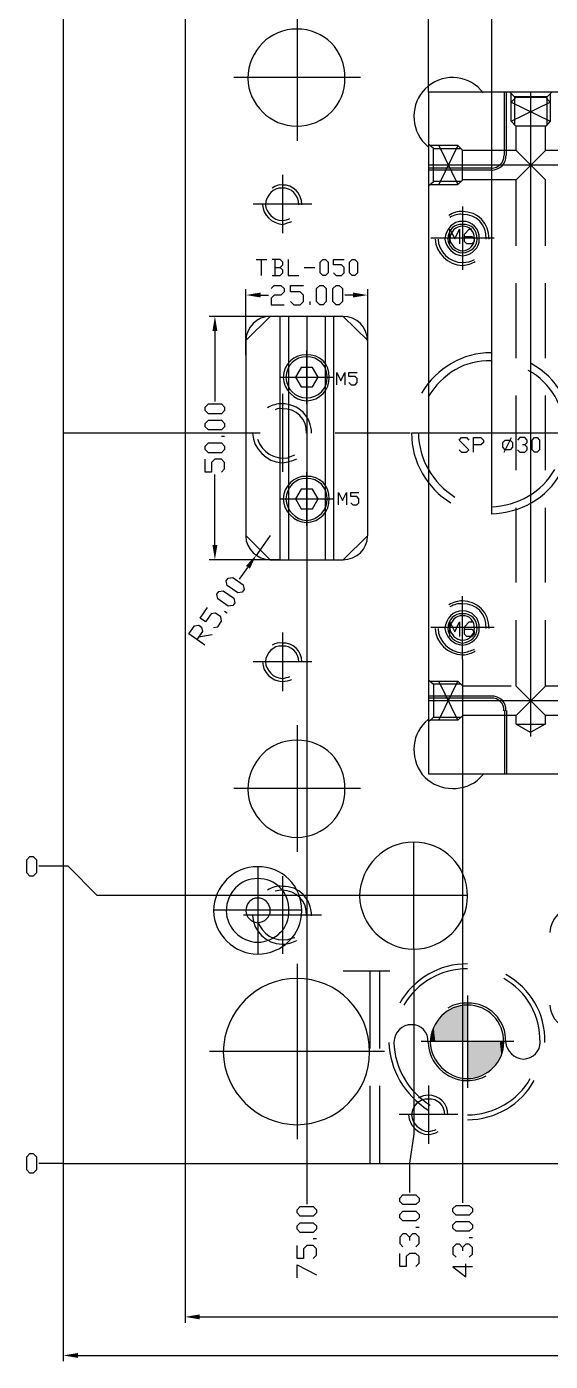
# Model space of a CAD drawing. Header units: inches. Extents: x 0 to 325, y 148 to 354.
# Drawn here: x 45.2 to 71.5, y 247.2 to 314.2 of the extents above; entities that cross this region are included whole.
import ezdxf

# ---------------------------------------------------------------- set-up
doc = ezdxf.new("R2010")
doc.units = ezdxf.units.IN
doc.header["$MEASUREMENT"] = 0

# ---------------------------------------------------------------- blocks, each defined once
blk = doc.blocks.new('AHH1270-500010_3')
at = {"transparency": 33554687}
for color, points in [(1, [(56.975, 300.568), (56.242, 300.69), (56.975, 300.813)]), (1, [(61.616, 300.568), (62.349, 300.69), (61.616, 300.813)]), (1, [(54.808, 298.892), (54.686, 299.625), (54.564, 298.893)]), (1, [(54.808, 288.145), (54.686, 287.412), (54.564, 288.145)]), (1, [(56.437, 286.966), (56.76, 287.636), (56.238, 287.107)]), (5, [(66.061, 263.245), (66.061, 264.54), (65.94, 264.407)]), (5, [(66.194, 263.245), (66.194, 264.661), (66.061, 264.54)]), (5, [(66.061, 263.245), (66.194, 263.245), (66.061, 264.54)]), (5, [(66.338, 263.245), (66.338, 264.768), (66.194, 264.661)]), (5, [(66.194, 263.245), (66.338, 263.245), (66.194, 264.661)]), (5, [(66.493, 263.245), (66.493, 264.86), (66.338, 264.768)]), (5, [(66.338, 263.245), (66.493, 263.245), (66.338, 264.768)]), (5, [(66.655, 263.245), (66.655, 264.938), (66.493, 264.86)]), (5, [(66.493, 263.245), (66.655, 263.245), (66.493, 264.86)]), (5, [(66.824, 263.245), (66.824, 264.998), (66.655, 264.938)]), (5, [(66.655, 263.245), (66.824, 263.245), (66.655, 264.938)]), (5, [(66.999, 263.245), (66.999, 265.041), (66.824, 264.998)]), (5, [(66.824, 263.245), (66.999, 263.245), (66.824, 264.998)]), (5, [(67.177, 263.245), (67.177, 265.068), (66.999, 265.041)]), (5, [(66.999, 263.245), (67.177, 263.245), (66.999, 265.041)]), (5, [(67.356, 263.245), (67.356, 265.077), (67.177, 265.068)]), (5, [(67.177, 263.245), (67.356, 263.245), (67.177, 265.068)]), (5, [(65.603, 263.245), (65.603, 263.777), (65.559, 263.602)]), (5, [(65.664, 263.245), (65.664, 263.946), (65.603, 263.777)]), (5, [(65.603, 263.245), (65.664, 263.245), (65.603, 263.777)]), (5, [(65.741, 263.245), (65.74, 264.109), (65.664, 263.946)]), (5, [(65.664, 263.245), (65.74, 263.245), (65.664, 263.946)]), (5, [(65.833, 263.245), (65.833, 264.263), (65.74, 264.109)]), (5, [(65.741, 263.245), (65.833, 263.245), (65.74, 264.109)]), (5, [(65.94, 263.245), (65.94, 264.407), (65.833, 264.263)]), (5, [(65.833, 263.245), (65.94, 263.245), (65.833, 264.263)]), (5, [(65.94, 263.245), (66.061, 263.245), (65.94, 264.407)]), (5, [(65.533, 263.245), (65.533, 263.424), (65.524, 263.245)]), (5, [(65.559, 263.245), (65.559, 263.602), (65.533, 263.424)]), (5, [(65.533, 263.245), (65.559, 263.245), (65.533, 263.424)]), (5, [(65.559, 263.245), (65.603, 263.245), (65.559, 263.602)]), (5, [(67.356, 261.413), (67.536, 261.422), (67.356, 263.245)]), (5, [(67.536, 261.422), (67.536, 263.245), (67.356, 263.245)]), (5, [(67.536, 261.422), (67.714, 261.448), (67.536, 263.245)]), (5, [(67.714, 261.448), (67.714, 263.245), (67.536, 263.245)]), (5, [(67.714, 261.448), (67.888, 261.492), (67.714, 263.245)]), (5, [(67.888, 261.492), (67.888, 263.245), (67.714, 263.245)]), (5, [(67.888, 261.492), (68.057, 261.552), (67.888, 263.245)]), (5, [(68.057, 261.552), (68.057, 263.245), (67.888, 263.245)]), (5, [(68.057, 261.552), (68.22, 261.629), (68.057, 263.245)]), (5, [(68.22, 261.629), (68.22, 263.245), (68.057, 263.245)]), (5, [(68.22, 261.629), (68.374, 261.722), (68.22, 263.245)]), (5, [(68.374, 261.722), (68.374, 263.245), (68.22, 263.245)]), (5, [(68.374, 261.722), (68.518, 261.829), (68.374, 263.245)]), (5, [(68.518, 261.829), (68.518, 263.245), (68.374, 263.245)]), (5, [(68.518, 261.829), (68.651, 261.949), (68.518, 263.245)]), (5, [(68.652, 261.95), (68.651, 263.245), (68.518, 263.245)]), (5, [(68.652, 261.95), (68.773, 262.083), (68.651, 263.245)]), (5, [(68.772, 262.083), (68.773, 263.245), (68.651, 263.245)]), (5, [(68.772, 262.083), (68.879, 262.227), (68.773, 263.245)]), (5, [(68.879, 262.227), (68.879, 263.245), (68.773, 263.245)]), (5, [(68.879, 262.227), (68.972, 262.381), (68.879, 263.245)]), (5, [(68.972, 262.381), (68.972, 263.245), (68.879, 263.245)]), (5, [(68.972, 262.381), (69.049, 262.544), (68.972, 263.245)]), (5, [(69.049, 262.544), (69.049, 263.245), (68.972, 263.245)]), (5, [(69.049, 262.544), (69.11, 262.713), (69.049, 263.245)]), (5, [(69.109, 262.713), (69.11, 263.245), (69.049, 263.245)]), (5, [(69.109, 262.713), (69.153, 262.888), (69.11, 263.245)]), (5, [(69.153, 262.888), (69.153, 263.245), (69.11, 263.245)]), (5, [(69.153, 262.888), (69.179, 263.065), (69.153, 263.245)]), (5, [(69.179, 263.065), (69.179, 263.245), (69.153, 263.245)]), (5, [(69.179, 263.065), (69.188, 263.245), (69.179, 263.245)]), (1, [(53.922, 249.312), (53.189, 249.435), (53.922, 249.557)]), (1, [(47.816, 247.378), (47.083, 247.5), (47.815, 247.622)])]:
    blk.add_hatch(color=color, dxfattribs=at).paths.add_polyline_path(points)
at = {"color": 1, "transparency": 33554687}
for points in [[(65.398, 310.873), (65.398, 331.634)], [(68.576, 297.806), (68.576, 331.62)], [(56.754, 302.475), (57.29, 302.475)], [(57.025, 301.673), (57.025, 302.475)], [(57.556, 301.673), (57.959, 301.673), (58.092, 301.806), (58.092, 301.939), (57.959, 302.072), (58.092, 302.205), (58.092, 302.337), (57.959, 302.475), (57.556, 302.475)], [(57.694, 302.475), (57.694, 301.673)], [(57.694, 302.072), (57.959, 302.072)], [(58.358, 302.475), (58.358, 301.673), (58.894, 301.673)], [(59.16, 302.072), (59.696, 302.072)], [(60.099, 301.673), (59.967, 301.806), (59.967, 302.337), (60.099, 302.475), (60.232, 302.475), (60.365, 302.337), (60.365, 301.806), (60.232, 301.673), (60.099, 301.673)], [(60.631, 301.806), (60.769, 301.673), (61.034, 301.673), (61.167, 301.806), (61.167, 302.072), (61.034, 302.205), (60.631, 302.205), (60.631, 302.475), (61.167, 302.475)], [(61.57, 301.673), (61.438, 301.806), (61.438, 302.337), (61.57, 302.475), (61.703, 302.475), (61.836, 302.337), (61.836, 301.806), (61.703, 301.673), (61.57, 301.673)], [(56.242, 297.674), (56.242, 300.98)], [(56.971, 300.689), (57.379, 300.689)], [(57.502, 301.014), (57.664, 301.176), (57.989, 301.176), (58.151, 301.014), (58.151, 300.852), (57.989, 300.689), (57.664, 300.689), (57.502, 300.527), (57.502, 300.197), (58.151, 300.197)], [(58.481, 300.365), (58.643, 300.197), (58.968, 300.197), (59.13, 300.365), (59.13, 300.689), (58.968, 300.852), (58.481, 300.852), (58.481, 301.176), (59.13, 301.176)], [(59.947, 300.197), (59.78, 300.365), (59.78, 301.014), (59.947, 301.176), (60.109, 301.176), (60.272, 301.014), (60.272, 300.365), (60.109, 300.197), (59.947, 300.197)], [(60.759, 300.197), (60.596, 300.365), (60.596, 301.014), (60.759, 301.176), (60.921, 301.176), (61.083, 301.014), (61.083, 300.365), (60.921, 300.197), (60.759, 300.197)], [(61.615, 300.689), (61.206, 300.689)], [(62.348, 297.674), (62.348, 300.98)], [(59.455, 300.197), (59.455, 300.365)], [(57.95, 299.622), (54.393, 299.622)], [(54.683, 298.889), (54.683, 295.347)], [(55.17, 294.899), (55.008, 294.736), (54.358, 294.736), (54.196, 294.899), (54.196, 295.061), (54.358, 295.228), (55.008, 295.228), (55.17, 295.061), (55.17, 294.899)], [(55.17, 294.087), (55.008, 293.925), (54.358, 293.925), (54.196, 294.087), (54.196, 294.249), (54.358, 294.412), (55.008, 294.412), (55.17, 294.249), (55.17, 294.087)], [(47.082, 293.772), (56.961, 293.772)], [(55.17, 292.946), (55.008, 292.783), (54.358, 292.783), (54.196, 292.946), (54.196, 293.108), (54.358, 293.27), (55.008, 293.27), (55.17, 293.108), (55.17, 292.946)], [(55.17, 293.6), (55.008, 293.6)], [(60.714, 293.772), (64.473, 293.772)], [(68.227, 293.772), (87.001, 293.772)], [(55.008, 291.804), (55.17, 291.972), (55.17, 292.296), (55.008, 292.459), (54.683, 292.459), (54.521, 292.296), (54.521, 291.804), (54.196, 291.804), (54.196, 292.459)], [(54.683, 288.144), (54.683, 291.686)], [(57.463, 288.631), (56.759, 287.632)], [(57.95, 287.411), (54.393, 287.411)], [(59.293, 287.411), (59.293, 255.093)], [(56.055, 285.787), (55.829, 285.748), (55.293, 286.122), (55.254, 286.353), (55.347, 286.486), (55.578, 286.525), (56.11, 286.147), (56.149, 285.92), (56.055, 285.787)], [(55.913, 286.437), (56.336, 287.032)], [(55.583, 285.123), (55.357, 285.084), (54.826, 285.458), (54.786, 285.684), (54.88, 285.817), (55.106, 285.856), (55.637, 285.482), (55.677, 285.256), (55.583, 285.123)], [(54.609, 284.021), (54.835, 284.056), (55.022, 284.326), (54.983, 284.553), (54.717, 284.74), (54.491, 284.7), (54.206, 284.302), (53.94, 284.489), (54.319, 285.02)], [(55.303, 284.725), (55.17, 284.818)], [(54.176, 283.126), (53.379, 283.692), (53.66, 284.09), (53.886, 284.13), (54.019, 284.036), (54.058, 283.81), (53.778, 283.406)], [(53.871, 283.539), (54.55, 283.657)], [(67.11, 282.417), (67.11, 255.152)], [(45.409, 271.545), (45.247, 271.707), (45.247, 272.362), (45.409, 272.524), (45.576, 272.524), (45.739, 272.362), (45.739, 271.707), (45.576, 271.545), (45.409, 271.545)], [(61.979, 270.571), (48.789, 270.571), (47.323, 272.037), (45.857, 272.037)], [(64.665, 267.885), (64.665, 258.606), (64.439, 257.14), (64.439, 255.674)], [(45.409, 256.648), (45.247, 256.81), (45.247, 257.46), (45.409, 257.627), (45.576, 257.627), (45.739, 257.46), (45.739, 256.81), (45.576, 256.648), (45.409, 256.648)], [(47.082, 257.135), (45.857, 257.135)], [(47.082, 257.135), (47.082, 247.207)], [(53.187, 257.135), (53.187, 249.14)], [(64.926, 255.226), (64.763, 255.064), (64.114, 255.064), (63.952, 255.226), (63.952, 255.388), (64.114, 255.551), (64.763, 255.551), (64.926, 255.388), (64.926, 255.226)], [(59.78, 254.646), (59.617, 254.483), (58.968, 254.483), (58.806, 254.646), (58.806, 254.808), (58.968, 254.97), (59.617, 254.97), (59.78, 254.808), (59.78, 254.646)], [(64.926, 254.409), (64.763, 254.247), (64.114, 254.247), (63.952, 254.409), (63.952, 254.572), (64.114, 254.739), (64.763, 254.739), (64.926, 254.572), (64.926, 254.409)], [(67.597, 254.705), (67.435, 254.542), (66.785, 254.542), (66.623, 254.705), (66.623, 254.867), (66.785, 255.029), (67.435, 255.029), (67.597, 254.867), (67.597, 254.705)], [(59.78, 253.834), (59.617, 253.671), (58.968, 253.671), (58.806, 253.834), (58.806, 253.996), (58.968, 254.158), (59.617, 254.158), (59.78, 253.996), (59.78, 253.834)], [(64.926, 253.922), (64.763, 253.922)], [(67.597, 253.893), (67.435, 253.73), (66.785, 253.73), (66.623, 253.893), (66.623, 254.055), (66.785, 254.218), (67.435, 254.218), (67.597, 254.055), (67.597, 253.893)], [(59.78, 253.342), (59.617, 253.342)], [(64.439, 253.435), (64.276, 253.598), (64.114, 253.598), (63.952, 253.435), (63.952, 253.111), (64.114, 252.943)], [(64.763, 252.943), (64.926, 253.111), (64.926, 253.435), (64.763, 253.598), (64.601, 253.598), (64.439, 253.435), (64.439, 253.273)], [(67.11, 252.914), (66.948, 253.076), (66.785, 253.076), (66.623, 252.914), (66.623, 252.589), (66.785, 252.427)], [(67.435, 252.427), (67.597, 252.589), (67.597, 252.914), (67.435, 253.076), (67.272, 253.076), (67.11, 252.914), (67.11, 252.751)], [(67.597, 253.401), (67.435, 253.401)], [(59.617, 252.368), (59.78, 252.53), (59.78, 252.855), (59.617, 253.017), (59.293, 253.017), (59.13, 252.855), (59.13, 252.368), (58.806, 252.368), (58.806, 253.017)], [(64.763, 251.969), (64.926, 252.132), (64.926, 252.456), (64.763, 252.619), (64.439, 252.619), (64.276, 252.456), (64.276, 251.969), (63.952, 251.969), (63.952, 252.619)], [(58.806, 251.389), (58.806, 252.043), (59.78, 251.551)], [(67.597, 251.94), (66.623, 251.94), (67.272, 251.448), (67.272, 252.102)], [(53.92, 249.431), (75.375, 249.431)], [(47.815, 247.497), (75.292, 247.497)]]:
    blk.add_lwpolyline(points, dxfattribs=at)
at = {"color": 4, "transparency": 33554687}
for points in [[(47.082, 257.135), (108.146, 257.135), (108.146, 330.414), (47.082, 330.414), (47.082, 257.135)], [(53.187, 330.414), (53.187, 257.135)], [(65.398, 276.676), (89.825, 276.676), (89.825, 310.873), (65.398, 310.873), (65.398, 276.676)], [(69.201, 307.695), (69.201, 310.873)], [(69.309, 307.695), (69.309, 310.873)], [(58.073, 306.721), (58.073, 303.789)], [(65.398, 307.07), (68.576, 307.07)], [(65.398, 306.967), (68.576, 306.967)], [(59.539, 305.255), (56.606, 305.255)], [(57.463, 299.622), (56.242, 298.402)], [(61.123, 299.622), (57.463, 299.622)], [(57.95, 299.622), (57.95, 287.411)], [(58.383, 299.622), (58.383, 287.411)], [(59.293, 299.622), (59.293, 287.411)], [(60.208, 299.622), (60.208, 287.411)], [(60.636, 299.622), (60.636, 287.411)], [(62.348, 298.402), (61.123, 299.622)], [(56.242, 298.402), (56.242, 288.631)], [(62.348, 288.631), (62.348, 298.402)], [(58.073, 295.73), (58.073, 291.819)], [(56.242, 288.631), (57.463, 287.411)], [(61.123, 287.411), (62.348, 288.631)], [(57.463, 287.411), (61.123, 287.411)], [(58.073, 283.761), (58.073, 280.828)], [(59.539, 282.294), (56.606, 282.294)], [(65.398, 280.582), (68.576, 280.582)], [(65.398, 280.479), (68.576, 280.479)], [(69.201, 279.854), (69.201, 276.676)], [(69.309, 279.854), (69.309, 276.676)], [(64.665, 267.885), (64.665, 273.257)], [(56.848, 267.634), (56.848, 272.032)], [(58.073, 271.545), (58.073, 267.639)], [(67.356, 270.571), (61.979, 270.571)], [(59.047, 269.838), (54.653, 269.838)], [(60.026, 269.592), (56.119, 269.592)], [(61.123, 266.792), (63.46, 266.792)], [(62.471, 262.901), (62.471, 266.792)], [(62.958, 262.901), (62.958, 266.792)], [(62.471, 257.135), (62.471, 261.026)], [(62.958, 257.135), (62.958, 261.026)], [(65.398, 261.046), (65.398, 258.114)], [(66.864, 259.58), (63.932, 259.58)]]:
    blk.add_lwpolyline(points, dxfattribs=at)
at = {"color": 6, "transparency": 33554687}
for points in [[(58.806, 314.779), (58.806, 308.428)], [(61.979, 311.606), (55.627, 311.606)], [(67.11, 305.132), (67.11, 301.959)], [(66.466, 303.257), (66.466, 303.991), (66.712, 303.503), (66.958, 303.991), (66.958, 303.257)], [(67.199, 303.622), (67.568, 303.622), (67.691, 303.503), (67.691, 303.38), (67.568, 303.257), (67.322, 303.257), (67.199, 303.38), (67.199, 303.745), (67.445, 303.991), (67.568, 303.991)], [(68.699, 303.543), (65.521, 303.543)], [(59.293, 295.228), (59.293, 297.915)], [(57.95, 296.572), (60.636, 296.572)], [(59.012, 297.059), (58.727, 296.572), (59.012, 296.08), (59.573, 296.08), (59.858, 296.572), (59.573, 297.059), (59.012, 297.059)], [(60.798, 296.193), (60.798, 296.803), (61, 296.394), (61.202, 296.803), (61.202, 296.193)], [(61.408, 296.296), (61.511, 296.193), (61.713, 296.193), (61.816, 296.296), (61.816, 296.498), (61.713, 296.601), (61.408, 296.601), (61.408, 296.803), (61.816, 296.803)], [(59.293, 289.118), (59.293, 291.804)], [(59.012, 290.953), (58.727, 290.461), (59.012, 289.974), (59.573, 289.974), (59.858, 290.461), (59.573, 290.953), (59.012, 290.953)], [(60.887, 290.171), (60.887, 290.786), (61.088, 290.378), (61.29, 290.786), (61.29, 290.171)], [(61.497, 290.274), (61.595, 290.171), (61.802, 290.171), (61.905, 290.274), (61.905, 290.476), (61.802, 290.579), (61.497, 290.579), (61.497, 290.786), (61.905, 290.786)], [(57.95, 290.461), (60.636, 290.461)], [(67.11, 282.417), (67.11, 285.591)], [(68.699, 284.007), (65.521, 284.007)], [(66.466, 283.559), (66.466, 284.292), (66.712, 283.805), (66.958, 284.292), (66.958, 283.559)], [(67.199, 283.928), (67.568, 283.928), (67.691, 283.805), (67.691, 283.682), (67.568, 283.559), (67.322, 283.559), (67.199, 283.682), (67.199, 284.046), (67.445, 284.292), (67.568, 284.292)], [(58.806, 279.121), (58.806, 272.77)], [(61.979, 275.943), (55.627, 275.943)], [(58.806, 267.152), (58.806, 258.355)], [(67.356, 265.562), (67.356, 260.923)], [(69.673, 263.24), (65.034, 263.24)], [(63.199, 262.753), (54.407, 262.753)]]:
    blk.add_lwpolyline(points, dxfattribs=at)
at = {"color": 2, "transparency": 33554687}
for points in [[(69.703, 310.627), (69.481, 310.873)], [(69.55, 309.407), (69.55, 310.799)], [(69.703, 310.627), (69.703, 309.235)], [(71.356, 310.627), (69.703, 310.627)], [(70.529, 278.555), (70.529, 310.873)], [(71.577, 310.873), (71.356, 310.627)], [(71.356, 309.235), (71.356, 310.627)], [(71.503, 310.799), (71.503, 309.407)], [(69.777, 310.603), (69.55, 310.362)], [(69.55, 310.362), (71.503, 309.407)], [(69.55, 309.407), (71.503, 310.362)], [(71.282, 310.603), (69.777, 310.603)], [(71.503, 310.362), (71.282, 310.603)], [(69.777, 309.161), (69.55, 309.407)], [(71.503, 309.407), (71.282, 309.161)], [(71.282, 309.161), (69.777, 309.161)], [(69.796, 307.941), (69.796, 309.161)], [(71.262, 307.941), (71.262, 309.161)], [(65.398, 306.16), (65.644, 306.381), (65.644, 308.035), (65.398, 308.261)], [(66.864, 308.187), (65.472, 308.187)], [(65.644, 308.035), (67.036, 308.035)], [(66.864, 308.187), (65.915, 306.234)], [(65.915, 308.187), (66.864, 306.234)], [(67.11, 306.455), (67.11, 307.961), (66.864, 308.187)], [(69.796, 307.941), (67.11, 307.941)], [(69.796, 306.475), (71.262, 307.941)], [(71.262, 306.475), (69.796, 307.941)], [(76.394, 307.941), (71.262, 307.941)], [(87.315, 307.208), (65.398, 307.208)], [(65.472, 306.234), (66.864, 306.234)], [(67.036, 306.381), (65.644, 306.381)], [(66.864, 306.234), (67.11, 306.455)], [(69.796, 306.475), (67.11, 306.475)], [(69.796, 303.164), (69.796, 306.475)], [(71.262, 303.164), (71.262, 306.475)], [(69.796, 297.531), (69.796, 301.285)], [(71.262, 297.531), (71.262, 301.285)], [(69.796, 291.898), (69.796, 295.652)], [(71.262, 291.898), (71.262, 295.652)], [(69.796, 286.265), (69.796, 290.018)], [(71.262, 286.265), (71.262, 290.018)], [(69.796, 281.074), (69.796, 284.385)], [(71.262, 281.074), (71.262, 284.385)], [(65.398, 281.389), (65.644, 281.168)], [(65.472, 281.315), (66.864, 281.315)], [(65.644, 281.168), (65.644, 279.515)], [(67.036, 281.168), (65.644, 281.168)], [(65.915, 279.362), (66.864, 281.315)], [(66.864, 279.362), (65.915, 281.315)], [(66.864, 281.315), (67.11, 281.094)], [(67.11, 281.094), (67.11, 279.589)], [(69.55, 281.074), (67.11, 281.074)], [(71.262, 281.074), (69.796, 279.608)], [(69.796, 281.074), (71.262, 279.608)], [(76.394, 281.074), (71.262, 281.074)], [(87.315, 280.341), (65.398, 280.341)], [(65.644, 279.515), (65.398, 279.289)], [(66.864, 279.362), (65.472, 279.362)], [(65.644, 279.515), (67.036, 279.515)], [(67.11, 279.589), (66.864, 279.362)], [(69.796, 279.608), (67.11, 279.608)], [(69.796, 279.17), (69.796, 279.608)], [(69.796, 279.17), (71.262, 279.17), (71.262, 279.608)], [(69.796, 279.17), (70.529, 278.747)], [(71.248, 279.17), (70.529, 278.757)], [(76.394, 279.608), (71.262, 279.608)]]:
    blk.add_lwpolyline(points, dxfattribs=at)
at = {"color": 5, "transparency": 33554687}
for points in [[(68.576, 289.743), (68.576, 297.806)], [(64.547, 293.772), (72.605, 293.772)], [(66.928, 292.931), (67.051, 292.808), (67.297, 292.808), (67.42, 292.931), (66.928, 293.418), (67.051, 293.541), (67.297, 293.541), (67.42, 293.418)], [(67.661, 292.808), (67.661, 293.541), (68.03, 293.541), (68.153, 293.418), (68.153, 293.295), (68.03, 293.172), (67.661, 293.172)], [(69.25, 292.931), (69.127, 293.054), (69.127, 293.295), (69.25, 293.418), (69.496, 293.418), (69.614, 293.295), (69.614, 293.054), (69.496, 292.931), (69.25, 292.931)], [(69.191, 292.808), (69.555, 293.541)], [(70.229, 293.172), (70.347, 293.295), (70.347, 293.418), (70.229, 293.541), (69.983, 293.541), (69.86, 293.418)], [(70.716, 292.808), (70.593, 292.931), (70.593, 293.418), (70.716, 293.541), (70.839, 293.541), (70.957, 293.418), (70.957, 292.931), (70.839, 292.808), (70.716, 292.808)], [(69.86, 292.931), (69.983, 292.808), (70.229, 292.808), (70.347, 292.931), (70.347, 293.054), (70.229, 293.172), (70.106, 293.172)]]:
    blk.add_lwpolyline(points, dxfattribs=at)
at = {"color": 4, "transparency": 33554687}
for points, knots in [([(61.202, 311.567), (61.25, 310.259), (60.156, 309.165), (58.791, 309.156), (57.458, 309.165), (56.365, 310.259), (56.331, 311.567), (56.365, 312.957), (57.458, 314.05), (58.791, 314.027), (60.156, 314.05), (61.25, 312.957), (61.202, 311.567)], [0, 0, 0, 0, 1, 1, 1, 2, 2, 2, 3, 3, 3, 4, 4, 4, 4]), ([(68.138, 310.829), (67.474, 311.718), (66.245, 311.854), (65.383, 311.173), (64.56, 310.505), (64.424, 309.275), (65.088, 308.418), (65.188, 308.32), (65.29, 308.218), (65.383, 308.123)], [0, 0, 0, 0, 1, 1, 1, 2, 2, 2, 3, 3, 3, 3]), ([(58.889, 305.22), (58.893, 305.709), (58.526, 306.075), (58.053, 306.057), (57.623, 306.075), (57.256, 305.709), (57.217, 305.22), (57.256, 304.805), (57.623, 304.439), (58.053, 304.433), (58.218, 304.439), (58.359, 304.477), (58.446, 304.532)], [0, 0, 0, 0, 1, 1, 1, 2, 2, 2, 3, 3, 3, 4, 4, 4, 4]), ([(59.037, 305.22), (59.051, 305.797), (58.614, 306.234), (58.053, 306.204), (57.903, 306.234), (57.734, 306.189), (57.561, 306.057)], [0, 0, 0, 0, 1, 1, 1, 2, 2, 2, 2]), ([(57.069, 305.22), (57.097, 304.718), (57.535, 304.28), (58.053, 304.236), (58.246, 304.28), (58.414, 304.325), (58.545, 304.384)], [0, 0, 0, 0, 1, 1, 1, 2, 2, 2, 2]), ([(59.529, 293.757), (59.54, 294.586), (58.884, 295.243), (58.053, 295.233), (57.817, 295.243), (57.564, 295.175), (57.315, 295.037)], [0, 0, 0, 0, 1, 1, 1, 2, 2, 2, 2]), ([(59.283, 293.757), (59.32, 294.465), (58.762, 295.023), (58.053, 294.987), (57.952, 295.023), (57.831, 295.005), (57.709, 294.938)], [0, 0, 0, 0, 1, 1, 1, 2, 2, 2, 2]), ([(56.577, 293.757), (56.609, 292.968), (57.265, 292.312), (58.053, 292.282), (58.332, 292.312), (58.584, 292.379), (58.791, 292.478)], [0, 0, 0, 0, 1, 1, 1, 2, 2, 2, 2]), ([(56.823, 293.462), (57.018, 292.823), (57.688, 292.407), (58.348, 292.528), (58.477, 292.592), (58.592, 292.637), (58.692, 292.675)], [0, 0, 0, 0, 1, 1, 1, 2, 2, 2, 2]), ([(59.037, 282.294), (59.051, 282.837), (58.614, 283.274), (58.053, 283.229), (57.903, 283.274), (57.734, 283.229), (57.561, 283.131)], [0, 0, 0, 0, 1, 1, 1, 2, 2, 2, 2]), ([(58.889, 282.294), (58.893, 282.749), (58.526, 283.115), (58.053, 283.082), (57.623, 283.115), (57.256, 282.749), (57.217, 282.294), (57.256, 281.845), (57.623, 281.479), (58.053, 281.458), (58.218, 281.479), (58.359, 281.517), (58.446, 281.556)], [0, 0, 0, 0, 1, 1, 1, 2, 2, 2, 3, 3, 3, 4, 4, 4, 4]), ([(57.069, 282.294), (57.097, 281.757), (57.535, 281.32), (58.053, 281.311), (58.246, 281.32), (58.414, 281.365), (58.545, 281.409)], [0, 0, 0, 0, 1, 1, 1, 2, 2, 2, 2]), ([(65.383, 279.392), (64.56, 278.751), (64.424, 277.522), (65.088, 276.637), (65.773, 275.837), (67.002, 275.7), (67.843, 276.342), (67.957, 276.465), (68.059, 276.567), (68.138, 276.637)], [0, 0, 0, 0, 1, 1, 1, 2, 2, 2, 3, 3, 3, 3]), ([(61.202, 275.899), (61.25, 274.597), (60.156, 273.504), (58.791, 273.488), (57.458, 273.504), (56.365, 274.597), (56.331, 275.899), (56.365, 277.295), (57.458, 278.389), (58.791, 278.359), (60.156, 278.389), (61.25, 277.295), (61.202, 275.899)], [0, 0, 0, 0, 1, 1, 1, 2, 2, 2, 3, 3, 3, 4, 4, 4, 4]), ([(67.351, 270.536), (67.356, 269.089), (66.153, 267.886), (64.645, 267.88), (63.185, 267.886), (61.983, 269.089), (61.939, 270.536), (61.983, 272.056), (63.185, 273.259), (64.645, 273.242), (66.153, 273.259), (67.356, 272.056), (67.351, 270.536)], [0, 0, 0, 0, 1, 1, 1, 2, 2, 2, 3, 3, 3, 4, 4, 4, 4]), ([(59.037, 269.798), (59.051, 268.622), (58.066, 267.638), (56.823, 267.634), (55.638, 267.638), (54.654, 268.622), (54.609, 269.798), (54.654, 271.051), (55.638, 272.035), (56.823, 272.012), (58.066, 272.035), (59.051, 271.051), (59.037, 269.798)], [0, 0, 0, 0, 1, 1, 1, 2, 2, 2, 3, 3, 3, 4, 4, 4, 4]), ([(58.397, 269.798), (58.44, 268.962), (57.729, 268.251), (56.823, 268.224), (55.975, 268.251), (55.265, 268.962), (55.249, 269.798), (55.265, 270.716), (55.975, 271.427), (56.823, 271.422), (57.729, 271.427), (58.44, 270.716), (58.397, 269.798)], [0, 0, 0, 0, 1, 1, 1, 2, 2, 2, 3, 3, 3, 4, 4, 4, 4]), ([(59.529, 269.552), (59.54, 270.405), (58.884, 271.061), (58.053, 271.028), (57.817, 271.061), (57.564, 270.993), (57.315, 270.831)], [0, 0, 0, 0, 1, 1, 1, 2, 2, 2, 2]), ([(59.283, 269.552), (59.32, 270.284), (58.762, 270.841), (58.053, 270.831), (57.952, 270.841), (57.831, 270.823), (57.709, 270.782)], [0, 0, 0, 0, 1, 1, 1, 2, 2, 2, 2]), ([(57.463, 269.798), (57.463, 269.502), (57.189, 269.228), (56.823, 269.208), (56.515, 269.228), (56.242, 269.502), (56.233, 269.798), (56.242, 270.176), (56.515, 270.45), (56.823, 270.438), (57.189, 270.45), (57.463, 270.176), (57.463, 269.798)], [0, 0, 0, 0, 1, 1, 1, 2, 2, 2, 3, 3, 3, 4, 4, 4, 4]), ([(56.577, 269.552), (56.609, 268.786), (57.265, 268.13), (58.053, 268.126), (58.332, 268.13), (58.584, 268.198), (58.791, 268.322)], [0, 0, 0, 0, 1, 1, 1, 2, 2, 2, 2]), ([(56.823, 269.306), (57.018, 268.642), (57.688, 268.226), (58.348, 268.372), (58.477, 268.411), (58.592, 268.456), (58.692, 268.47)], [0, 0, 0, 0, 1, 1, 1, 2, 2, 2, 2]), ([(62.431, 262.714), (62.471, 260.733), (60.831, 259.093), (58.791, 259.073), (56.784, 259.093), (55.143, 260.733), (55.101, 262.714), (55.143, 264.78), (56.784, 266.42), (58.791, 266.404), (60.831, 266.42), (62.471, 264.78), (62.431, 262.714)], [0, 0, 0, 0, 1, 1, 1, 2, 2, 2, 3, 3, 3, 4, 4, 4, 4]), ([(69.171, 263.206), (69.188, 262.233), (68.368, 261.413), (67.351, 261.386), (66.344, 261.413), (65.524, 262.233), (65.482, 263.206), (65.524, 264.257), (66.344, 265.077), (67.351, 265.075), (68.368, 265.077), (69.188, 264.257), (69.171, 263.206)], [0, 0, 0, 0, 1, 1, 1, 2, 2, 2, 3, 3, 3, 4, 4, 4, 4]), ([(66.367, 259.565), (66.379, 260.121), (65.942, 260.558), (65.383, 260.549), (65.231, 260.558), (65.062, 260.513), (64.891, 260.402)], [0, 0, 0, 0, 1, 1, 1, 2, 2, 2, 2]), ([(66.22, 259.565), (66.22, 260.033), (65.854, 260.399), (65.383, 260.352), (64.95, 260.399), (64.584, 260.033), (64.547, 259.565), (64.584, 259.129), (64.95, 258.763), (65.383, 258.729), (65.546, 258.763), (65.687, 258.801), (65.777, 258.827)], [0, 0, 0, 0, 1, 1, 1, 2, 2, 2, 3, 3, 3, 4, 4, 4, 4]), ([(64.399, 259.565), (64.425, 259.041), (64.863, 258.604), (65.383, 258.581), (65.574, 258.604), (65.742, 258.649), (65.875, 258.729)], [0, 0, 0, 0, 1, 1, 1, 2, 2, 2, 2])]:
    blk.add_open_spline(points, degree=3, knots=knots, dxfattribs=at)
for points in [[(68.532, 306.942), (68.982, 306.967), (69.31, 307.295), (69.27, 307.68)], [(68.532, 307.041), (68.923, 307.074), (69.203, 307.354), (69.171, 307.68)], [(57.463, 299.612), (56.789, 299.625), (56.243, 299.078), (56.233, 298.382)], [(62.333, 298.382), (62.349, 299.078), (61.802, 299.625), (61.103, 299.612)], [(56.233, 288.592), (56.243, 287.959), (56.789, 287.412), (57.463, 287.411)], [(61.103, 287.411), (61.802, 287.412), (62.349, 287.959), (62.333, 288.592)], [(69.27, 279.835), (69.31, 280.259), (68.982, 280.587), (68.532, 280.573)], [(69.171, 279.835), (69.203, 280.2), (68.923, 280.48), (68.532, 280.474)], [(72.714, 269.946), (72.055, 269.962), (71.509, 269.415), (71.484, 268.716)], [(71.484, 265.075), (71.509, 264.402), (72.055, 263.856), (72.714, 263.845)]]:
    blk.add_open_spline(points, degree=3, dxfattribs=at)
at = {"color": 6, "transparency": 33554687}
for points, knots in [([(68.434, 303.499), (68.455, 304.289), (67.854, 304.891), (67.105, 304.876), (66.876, 304.891), (66.644, 304.828), (66.416, 304.679)], [0, 0, 0, 0, 1, 1, 1, 2, 2, 2, 2]), ([(68.286, 303.499), (68.333, 304.222), (67.786, 304.768), (67.105, 304.728), (66.898, 304.768), (66.687, 304.712), (66.466, 304.581)], [0, 0, 0, 0, 1, 1, 1, 2, 2, 2, 2]), ([(67.942, 303.499), (67.967, 303.075), (67.584, 302.692), (67.105, 302.662), (66.64, 302.692), (66.257, 303.075), (66.22, 303.499), (66.257, 304.019), (66.64, 304.402), (67.105, 304.384), (67.584, 304.402), (67.967, 304.019), (67.942, 303.499)], [0, 0, 0, 0, 1, 1, 1, 2, 2, 2, 3, 3, 3, 4, 4, 4, 4]), ([(67.843, 303.499), (67.845, 303.142), (67.517, 302.814), (67.105, 302.81), (66.707, 302.814), (66.379, 303.142), (66.367, 303.499), (66.379, 303.952), (66.707, 304.28), (67.105, 304.236), (67.517, 304.28), (67.845, 303.952), (67.843, 303.499)], [0, 0, 0, 0, 1, 1, 1, 2, 2, 2, 3, 3, 3, 4, 4, 4, 4]), ([(67.696, 303.499), (67.723, 303.21), (67.449, 302.936), (67.105, 302.908), (66.775, 302.936), (66.501, 303.21), (66.466, 303.499), (66.501, 303.884), (66.775, 304.158), (67.105, 304.138), (67.449, 304.158), (67.723, 303.884), (67.696, 303.499)], [0, 0, 0, 0, 1, 1, 1, 2, 2, 2, 3, 3, 3, 4, 4, 4, 4]), ([(65.728, 303.499), (65.769, 302.805), (66.37, 302.204), (67.105, 302.17), (67.348, 302.204), (67.579, 302.266), (67.745, 302.367)], [0, 0, 0, 0, 1, 1, 1, 2, 2, 2, 2]), ([(65.875, 303.499), (65.891, 302.873), (66.437, 302.326), (67.105, 302.318), (67.326, 302.326), (67.537, 302.382), (67.696, 302.465)], [0, 0, 0, 0, 1, 1, 1, 2, 2, 2, 2]), ([(60.414, 296.562), (60.456, 295.931), (59.936, 295.412), (59.283, 295.381), (58.655, 295.412), (58.136, 295.931), (58.102, 296.562), (58.136, 297.213), (58.655, 297.732), (59.283, 297.693), (59.936, 297.732), (60.456, 297.213), (60.414, 296.562)], [0, 0, 0, 0, 1, 1, 1, 2, 2, 2, 3, 3, 3, 4, 4, 4, 4]), ([(60.316, 296.562), (60.334, 295.999), (59.869, 295.534), (59.283, 295.529), (58.722, 295.534), (58.258, 295.999), (58.25, 296.562), (58.258, 297.145), (58.722, 297.61), (59.283, 297.595), (59.869, 297.61), (60.334, 297.145), (60.316, 296.562)], [0, 0, 0, 0, 1, 1, 1, 2, 2, 2, 3, 3, 3, 4, 4, 4, 4]), ([(60.414, 290.461), (60.456, 289.825), (59.936, 289.305), (59.283, 289.28), (58.655, 289.305), (58.136, 289.825), (58.102, 290.461), (58.136, 291.106), (58.655, 291.626), (59.283, 291.593), (59.936, 291.626), (60.456, 291.106), (60.414, 290.461)], [0, 0, 0, 0, 1, 1, 1, 2, 2, 2, 3, 3, 3, 4, 4, 4, 4]), ([(60.316, 290.461), (60.334, 289.892), (59.869, 289.427), (59.283, 289.379), (58.722, 289.427), (58.258, 289.892), (58.25, 290.461), (58.258, 291.039), (58.722, 291.504), (59.283, 291.494), (59.869, 291.504), (60.334, 291.039), (60.316, 290.461)], [0, 0, 0, 0, 1, 1, 1, 2, 2, 2, 3, 3, 3, 4, 4, 4, 4]), ([(68.434, 283.967), (68.455, 284.749), (67.854, 285.35), (67.105, 285.345), (66.876, 285.35), (66.644, 285.288), (66.416, 285.148)], [0, 0, 0, 0, 1, 1, 1, 2, 2, 2, 2]), ([(68.286, 283.967), (68.333, 284.682), (67.786, 285.228), (67.105, 285.197), (66.898, 285.228), (66.687, 285.172), (66.466, 285.05)], [0, 0, 0, 0, 1, 1, 1, 2, 2, 2, 2]), ([(67.942, 283.967), (67.967, 283.535), (67.584, 283.152), (67.105, 283.131), (66.64, 283.152), (66.257, 283.535), (66.22, 283.967), (66.257, 284.479), (66.64, 284.862), (67.105, 284.853), (67.584, 284.862), (67.967, 284.479), (67.942, 283.967)], [0, 0, 0, 0, 1, 1, 1, 2, 2, 2, 3, 3, 3, 4, 4, 4, 4]), ([(67.843, 283.967), (67.845, 283.602), (67.517, 283.274), (67.105, 283.229), (66.707, 283.274), (66.379, 283.602), (66.367, 283.967), (66.379, 284.412), (66.707, 284.74), (67.105, 284.705), (67.517, 284.74), (67.845, 284.412), (67.843, 283.967)], [0, 0, 0, 0, 1, 1, 1, 2, 2, 2, 3, 3, 3, 4, 4, 4, 4]), ([(67.696, 283.967), (67.723, 283.67), (67.449, 283.396), (67.105, 283.377), (66.775, 283.396), (66.501, 283.67), (66.466, 283.967), (66.501, 284.344), (66.775, 284.618), (67.105, 284.607), (67.449, 284.618), (67.723, 284.344), (67.696, 283.967)], [0, 0, 0, 0, 1, 1, 1, 2, 2, 2, 3, 3, 3, 4, 4, 4, 4]), ([(65.728, 283.967), (65.769, 283.265), (66.37, 282.664), (67.105, 282.639), (67.348, 282.664), (67.579, 282.726), (67.745, 282.836)], [0, 0, 0, 0, 1, 1, 1, 2, 2, 2, 2]), ([(65.875, 283.967), (65.891, 283.333), (66.437, 282.786), (67.105, 282.737), (67.326, 282.786), (67.537, 282.842), (67.696, 282.934)], [0, 0, 0, 0, 1, 1, 1, 2, 2, 2, 2])]:
    blk.add_open_spline(points, degree=3, knots=knots, dxfattribs=at)
at = {"color": 5, "transparency": 33554687}
for points in [[(68.532, 297.792), (67.138, 297.807), (65.807, 297.039), (65.039, 295.775)], [(68.532, 297.398), (67.269, 297.441), (66.059, 296.743), (65.383, 295.578)], [(72.566, 293.757), (72.608, 295.217), (71.84, 296.547), (70.549, 297.25)], [(72.222, 293.757), (72.241, 295.086), (71.543, 296.296), (70.401, 296.906)], [(64.547, 293.757), (64.547, 292.337), (65.315, 291.007), (66.515, 290.264)], [(64.891, 293.757), (64.914, 292.468), (65.612, 291.259), (66.712, 290.56)], [(68.532, 290.068), (69.886, 290.113), (71.096, 290.812), (71.73, 291.937)], [(68.532, 289.723), (70.017, 289.747), (71.348, 290.515), (72.025, 291.74)]]:
    blk.add_open_spline(points, degree=3, dxfattribs=at)
at = {"transparency": 33554687}
for points in [[(67.351, 267.142), (65.96, 267.153), (64.67, 266.408), (63.957, 265.174)], [(67.351, 266.896), (66.047, 266.909), (64.838, 266.21), (64.153, 265.075)], [(71.238, 263.206), (71.264, 264.641), (70.519, 265.931), (69.27, 266.601)], [(70.992, 263.206), (71.02, 264.554), (70.322, 265.763), (69.171, 266.404)], [(63.415, 263.206), (63.448, 261.849), (64.193, 260.559), (65.383, 259.811)], [(63.661, 263.206), (63.692, 261.936), (64.391, 260.726), (65.482, 260.057)], [(67.351, 259.565), (68.665, 259.581), (69.875, 260.279), (70.5, 261.386)], [(67.351, 259.319), (68.752, 259.337), (70.043, 260.082), (70.697, 261.287)]]:
    blk.add_open_spline(points, degree=3, dxfattribs=at)
for points in [[(69.27, 263.206), (69.31, 264.324), (68.435, 265.199), (67.351, 265.174), (67.013, 265.199), (66.676, 265.109), (66.367, 264.928)], [(65.383, 263.206), (65.402, 263.717), (65.019, 264.1), (64.547, 264.091), (64.075, 264.1), (63.692, 263.717), (63.661, 263.206)], [(65.383, 263.206), (65.402, 262.166), (66.277, 261.291), (67.351, 261.287), (67.699, 261.291), (68.036, 261.381), (68.286, 261.533)], [(69.27, 263.206), (69.31, 262.773), (69.693, 262.39), (70.155, 262.37), (70.637, 262.39), (71.02, 262.773), (70.992, 263.206)]]:
    blk.add_open_spline(points, degree=3, knots=[0, 0, 0, 0, 1, 1, 1, 2, 2, 2, 2], dxfattribs=at)

msp = doc.modelspace()

# ---------------------------------------------------------------- block references
msp.add_blockref('AHH1270-500010_3', (0, 0))

doc.saveas('drawing.dxf')
